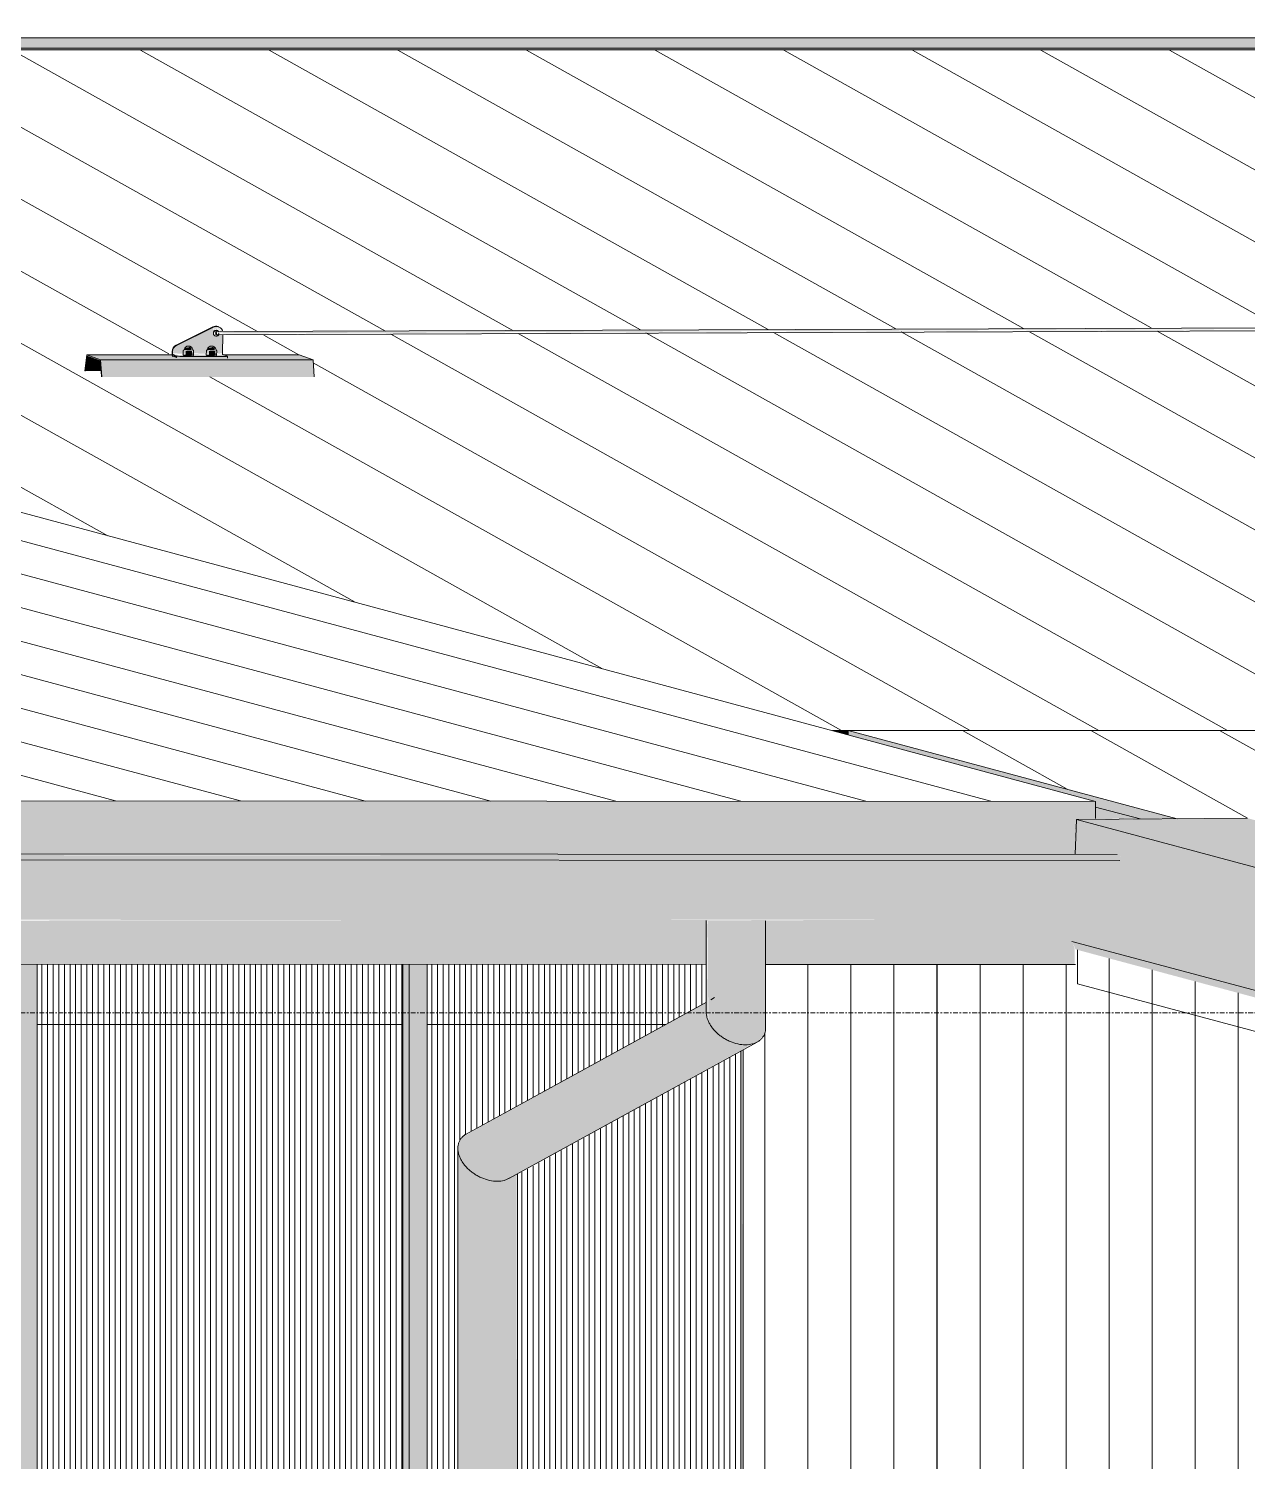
# Model space of a CAD drawing. Header units: millimetres. Extents: x -2361666 to -2009843, y -375 to 29863.
# Drawn here: x -2343014 to -2339940, y 14069 to 17681 of the extents above; entities that cross this region are included whole.
import ezdxf

# ---------------------------------------------------------------- set-up
doc = ezdxf.new("R2010")
doc.units = ezdxf.units.MM
doc.linetypes.add('AEC_Center', pattern=[24, 12, -4, 4, -4])
for name, color, linetype, lineweight in [('A-FLOR-LEVL', 51, 'Continuous', 5), ('A-GENM', 13, 'Continuous', 5), ('A-GLAZ-CURT', 52, 'Continuous', 5), ('A-GLAZ-CWMG', 51, 'Continuous', 5), ('A-ROOF', 132, 'Continuous', 5), ('A-ROOF-PATT', 132, 'Continuous', 5), ('A-WALL', 113, 'Continuous', 5), ('A-WALL-PATT', 111, 'Continuous', 5), ('P-SANR-FIXT', 6, 'Continuous', 5), ('Q-SPCQ', 91, 'Continuous', 5)]:
    doc.layers.add(name, color=color, linetype=linetype, lineweight=lineweight)

# ---------------------------------------------------------------- blocks, each defined once
blk = doc.blocks.new('Downpipe - L Spreader - Default-1309623-SOUTH EAST - PART B')
at = {"layer": 'P-SANR-FIXT'}
for points in [[(-2341301.1, 15182.4), (-2341302.6, 15432.1), (-2341304.9, 15431.7), (-2341303.6, 15193.2)], [(-2341206, 15119.5), (-2341188.4, 15121.6), (-2341173.7, 15127.9), (-2341162.8, 15137.9), (-2341156.5, 15151), (-2341155.2, 15179.8), (-2341156.5, 15432.1), (-2341301.1, 15431.7), (-2341299.7, 15179.8), (-2341292.5, 15166.1), (-2341279.5, 15151), (-2341252.7, 15132.2), (-2341232.7, 15124), (-2341213.7, 15120.3), (-2341211.8, 15120.1)], [(-2341927.2, 14838.6), (-2341301.1, 15182.4), (-2341304.9, 15198.7), (-2341304.9, 15226.8), (-2341918.6, 14887.6), (-2341923.5, 14883.1), (-2341929.8, 14870.1), (-2341929.8, 14849.4)], [(-2341832.1, 14775.7), (-2341814.6, 14777.8), (-2341785.9, 14791.7), (-2341188.4, 15121.6), (-2341213.7, 15120.3), (-2341232.7, 15124), (-2341253.7, 15132.8), (-2341263.7, 15138.2), (-2341279.5, 15151), (-2341294.8, 15170.5), (-2341301.1, 15182.4), (-2341927.2, 14838.6), (-2341918.6, 14822.3), (-2341905.7, 14807.1), (-2341885, 14791.7), (-2341870.9, 14784.1), (-2341851.3, 14777.8)], [(-2341927.2, 11582.4), (-2341927.2, 14838.6), (-2341931.1, 14854.9), (-2341931.1, 11582.4)], [(-2341870.9, 11582.4), (-2341781.4, 11582.4), (-2341782.7, 14793.5), (-2341814.6, 14777.8), (-2341832.1, 14775.7), (-2341851.3, 14777.8), (-2341870.9, 14784.1), (-2341889.4, 14794.1), (-2341905.7, 14807.1), (-2341918.6, 14822.3), (-2341927.2, 14838.6), (-2341927.2, 11582.4), (-2341889.4, 11582.4)]]:
    blk.add_hatch(color=256, dxfattribs=at).paths.add_polyline_path(points)
for p, q in [((-2341305.1, 15432.5), (-2341305.1, 15202.6)), ((-2341155.1, 15162.2), (-2341155.1, 15432.4)), ((-2341304, 15227.4), (-2341910, 14894.6)), ((-2341283.9, 15238.4), (-2341293.5, 15233.2)), ((-2341802.4, 14782.6), (-2341176.3, 15126.4)), ((-2341931.2, 14858.8), (-2341931.2, 11582.4)), ((-2341781.2, 11582.4), (-2341781.2, 14794.3))]:
    blk.add_line(p, q, dxfattribs=at)
for points, knots in [([(-2341301.1, 15182.4), (-2341302.2, 15185.2), (-2341303.9, 15190.6), (-2341304.9, 15197.4), (-2341305.1, 15201.3), (-2341305.1, 15202.6)], [0, 0, 0, 0, 0.0416667, 0.0833333, 0.1040508, 0.1040508, 0.1040508, 0.1040508]), ([(-2341155.2, 15166.1), (-2341155, 15163.5), (-2341155, 15158.3), (-2341156.1, 15152.1), (-2341157.6, 15147.4), (-2341159.5, 15143), (-2341162.6, 15137.8), (-2341167.6, 15132.4), (-2341173.5, 15127.8), (-2341180.5, 15124.1), (-2341190.9, 15120.6), (-2341205.7, 15118.8), (-2341225.1, 15120.9), (-2341241.6, 15126.2), (-2341254.3, 15132.4), (-2341263.4, 15137.8), (-2341270.5, 15143), (-2341275.8, 15147.4), (-2341280.8, 15152.1), (-2341286.6, 15158.3), (-2341292.6, 15166.1), (-2341297.5, 15174.2), (-2341300, 15179.7), (-2341301.1, 15182.4)], [0.0833333, 0.0833333, 0.0833333, 0.0833333, 0.125, 0.1666667, 0.1875, 0.2083333, 0.25, 0.2916667, 0.3333333, 0.375, 0.4166667, 0.5, 0.5833333, 0.6666667, 0.7083333, 0.75, 0.7916667, 0.8125, 0.8333333, 0.875, 0.9166667, 0.9583333, 1, 1, 1, 1]), ([(-2341927.2, 14838.6), (-2341928.3, 14841.4), (-2341930, 14846.9), (-2341931.3, 14854.9), (-2341931.3, 14862.7), (-2341930.2, 14868.9), (-2341928.7, 14873.5), (-2341926.8, 14878), (-2341923.7, 14883.2), (-2341918.7, 14888.6), (-2341914, 14892.3), (-2341910.9, 14894.1), (-2341910, 14894.6)], [0, 0, 0, 0, 0.0416667, 0.0833333, 0.125, 0.1666667, 0.1875, 0.2083333, 0.25, 0.2916667, 0.3333333, 0.3493341, 0.3493341, 0.3493341, 0.3493341]), ([(-2341799.8, 14784.1), (-2341802, 14782.7), (-2341806.6, 14780.3), (-2341817, 14776.7), (-2341831.9, 14774.9), (-2341851.3, 14777.1), (-2341867.7, 14782.4), (-2341880.4, 14788.5), (-2341889.5, 14794), (-2341896.6, 14799.1), (-2341901.9, 14803.6), (-2341907, 14808.2), (-2341912.8, 14814.4), (-2341918.8, 14822.3), (-2341923.7, 14830.2), (-2341926.2, 14835.8), (-2341927.2, 14838.6)], [0.3333333, 0.3333333, 0.3333333, 0.3333333, 0.375, 0.4166667, 0.5, 0.5833333, 0.6666667, 0.7083333, 0.75, 0.7916667, 0.8125, 0.8333333, 0.875, 0.9166667, 0.9583333, 1, 1, 1, 1])]:
    blk.add_open_spline(points, degree=3, knots=knots, dxfattribs=at)
blk = doc.blocks.new('MulticellPanel_Polycarbonate_Danpal_1040w - Blue-2881222-SOUTH EAST - PART B')
at = {"layer": 'A-GENM'}
h = blk.add_hatch(dxfattribs=at)
h.set_pattern_fill('FP_9', color=256, style=0, pattern_type=2)
h.set_pattern_definition([(90, (-2341557.168, 13427.169), (-14.182, 9e-16), [])])
h.paths.add_polyline_path([(-2342008.4, 11730.5), (-2341931.1, 11730.5), (-2341929.8, 14870.1), (-2341923.5, 14883.1), (-2341905.7, 14896.9), (-2341408.2, 15170.5), (-2342008.4, 15170.5), (-2342008.4, 12463.2)])
h.paths.add_polyline_path([(-2341219.7, 11730.5), (-2341219.7, 15102.7), (-2341781.4, 14791.7), (-2341781.4, 11730.5), (-2341546, 11730.5)])
blk.add_line((-2342008.4, 15170.5), (-2341407.4, 15170.5), dxfattribs=at)
blk = doc.blocks.new('MulticellPanel_Polycarbonate_Danpal_1040w - Blue-V49-SOUTH EAST - PART B')
at = {"layer": 'A-GENM'}
h = blk.add_hatch(dxfattribs=at)
h.set_pattern_fill('FP_10', color=256, style=0, pattern_type=2)
h.set_pattern_definition([(90, (-2342540.475, 13427.169), (-14.182, 9e-16), [])])
h.paths.add_polyline_path([(-2342991.7, 11730.5), (-2342070.4, 11730.5), (-2342070.4, 15170.5), (-2342991.7, 15170.5), (-2342991.7, 11843.2)])
blk.add_line((-2342991.7, 15170.5), (-2342070.3, 15170.5), dxfattribs=at)
blk = doc.blocks.new('Rectangular Mullion - Mullion_FramedFacade_Danpal_DPAEC50-2881307-SOUTH EAST - PART B')
at = {"layer": 'A-GLAZ-CWMG'}
for points in [[(-2342057.2, 11730.5), (-2342054.4, 11730.5), (-2342054.4, 15170.5), (-2342070.3, 15170.5), (-2342070.3, 11730.5)], [(-2342040.4, 11730.5), (-2342008.4, 11730.5), (-2342008.4, 15170.5), (-2342054.4, 15170.5), (-2342054.4, 11730.5)], [(-2342070.4, 11730.5), (-2342070.3, 11730.5), (-2342070.4, 11881.1)]]:
    blk.add_hatch(color=256, dxfattribs=at).paths.add_polyline_path(points)
for p, q in [((-2342070.4, 15170.5), (-2342070.4, 11730.5)), ((-2342070.3, 15170.5), (-2342070.3, 11730.5)), ((-2342054.4, 11730.5), (-2342054.4, 15170.5)), ((-2342008.4, 15170.5), (-2342008.4, 11730.5))]:
    blk.add_line(p, q, dxfattribs=at)
blk = doc.blocks.new('Rectangular Mullion - Mullion_FramedFacade_Danpal_DPAEC50-V51-SOUTH EAST - PART B')
at = {"layer": 'A-GLAZ-CWMG'}
for points in [[(-2343040.5, 11730.5), (-2343037.7, 11730.5), (-2343037.7, 15170.5), (-2343053.6, 15170.5), (-2343053.6, 11730.5)], [(-2342991.7, 11730.5), (-2342991.7, 15170.5), (-2343037.7, 15170.5), (-2343037.7, 11730.5), (-2343013.6, 11730.5)], [(-2343053.7, 11730.5), (-2343053.6, 11730.5), (-2343053.7, 11866)]]:
    blk.add_hatch(color=256, dxfattribs=at).paths.add_polyline_path(points)
for p, q in [((-2343053.7, 15170.5), (-2343053.7, 11730.5)), ((-2343053.6, 15170.5), (-2343053.6, 11730.5)), ((-2343037.7, 11730.5), (-2343037.7, 15170.5)), ((-2342991.7, 15170.5), (-2342991.7, 11730.5))]:
    blk.add_line(p, q, dxfattribs=at)
blk = doc.blocks.new('Static Line_Sayfa_Metal Deck_Pan Mount - Up to 15 _ pitch - Max 2 Users-1865617-SOUTH EAST - PART B')
at = {"layer": 'Q-SPCQ'}
h = blk.add_hatch(color=256, dxfattribs=at)
h.paths.add_polyline_path([(-2342650.7, 16862.7), (-2342617.3, 16862.7), (-2342615, 16868.2), (-2342599.4, 16868.3), (-2342599.4, 16862.7), (-2342559.1, 16862.7), (-2342556.8, 16868.2), (-2342541.2, 16865.5), (-2342541.1, 16862.7), (-2342524.5, 16863.1), (-2342524.5, 16910.5), (-2342529.7, 16910.2), (-2342542.5, 16905.8), (-2342546.8, 16909.3), (-2342547.7, 16913), (-2342547.6, 16928.7), (-2342644, 16880.4), (-2342650.7, 16862.7)])
h.paths.add_polyline_path([(-2342612.5, 16870.4), (-2342621.3, 16871.2), (-2342617.5, 16878.2), (-2342613.3, 16877.8), (-2342612.7, 16879.4), (-2342603.4, 16876.1), (-2342602.2, 16875.2), (-2342603.6, 16870.4), (-2342612.3, 16870.4)])
h.paths.add_polyline_path([(-2342551.6, 16870.4), (-2342563, 16871.2), (-2342559.3, 16878.2), (-2342555.3, 16877.2), (-2342554.5, 16879.4), (-2342548, 16878.2), (-2342544, 16875.2), (-2342545.4, 16870.4), (-2342549.2, 16870.4)])
h.paths.add_polyline_path([(-2342523.5, 16913), (-2342524.5, 16913.3), (-2342524.5, 16913)])
h.paths.add_polyline_path([(-2342525.4, 16921.4), (-2342527.9, 16925), (-2342530.6, 16918.6)])
h.paths.add_polyline_path([(-2342532.2, 16915.9), (-2342523.9, 16917.4), (-2342525.4, 16921.4), (-2342531.7, 16916.3)])
h.paths.add_polyline_path([(-2342535.2, 16918.3), (-2342529.3, 16926.2), (-2342531.8, 16926.2), (-2342535, 16918.7)])
h.paths.add_polyline_path([(-2342536.7, 16919.5), (-2342533, 16928.7), (-2342535.2, 16928.4), (-2342536.5, 16920.2)])
h.paths.add_polyline_path([(-2342542.2, 16920.2), (-2342543.5, 16930.1), (-2342547.6, 16928.7), (-2342546, 16926.2)])
h.paths.add_polyline_path([(-2342538.4, 16920.2), (-2342536.7, 16929.9), (-2342539.1, 16928.7), (-2342538.9, 16926.2)])
h.paths.add_polyline_path([(-2342540.3, 16920.5), (-2342539.2, 16930.4), (-2342543, 16928.7), (-2342542.2, 16926.2)])
h = blk.add_hatch(color=256, dxfattribs=at)
h.paths.add_polyline_path([(-2342520.3, 16912.9), (-2337555.6, 16933.9), (-2337555.6, 16934.4), (-2337551.3, 16932.8), (-2337550.2, 16935), (-2337626.9, 16935.6), (-2337675.7, 16935.4), (-2337932.3, 16934.5), (-2337948.8, 16934.4), (-2339520.8, 16928.5), (-2339916.4, 16927), (-2339955.8, 16926.9), (-2341119.1, 16921.8), (-2341139.9, 16922.4), (-2341728.3, 16919.5), (-2341739.9, 16919.5), (-2341897.6, 16919.6), (-2342483.5, 16917.1), (-2342540.3, 16915.4), (-2342540.2, 16914.9), (-2342521.1, 16913)])
h.paths.add_polyline_path([(-2342531.6, 16916.4), (-2342534.1, 16916.8), (-2342533.2, 16916.4)])
h.paths.add_polyline_path([(-2338376.2, 16931.3), (-2338370.3, 16932.8), (-2338375.9, 16931.3)])
h = blk.add_hatch(color=256, dxfattribs=at)
h.paths.add_polyline_path([(-2342337.5, 16911.6), (-2342337.5, 16910), (-2342332.8, 16910.9)])
h.paths.add_polyline_path([(-2338133.9, 16926.8), (-2338141.3, 16925.7), (-2338131.5, 16926.7)])
h.paths.add_polyline_path([(-2342507.8, 16909.5), (-2342318.3, 16910.8), (-2342086.2, 16911.5), (-2342014.8, 16911.8), (-2341860.6, 16912.2), (-2341817.5, 16912.4), (-2341745.7, 16912.9), (-2340704.7, 16917), (-2340505.7, 16917.6), (-2340388.9, 16918.2), (-2340189.9, 16918.8), (-2340073.2, 16919.4), (-2339905.2, 16919.6), (-2339875.8, 16920.3), (-2338908.8, 16923.9), (-2338356.2, 16925.2), (-2338285.1, 16926.3), (-2338282.5, 16926.8), (-2338206.7, 16926.2), (-2338139.1, 16926.7), (-2338071, 16926.8), (-2338071.9, 16926), (-2337959.5, 16926.9), (-2337549, 16929.4), (-2337551.3, 16928.6), (-2337555.7, 16929.9), (-2337557.9, 16931.5), (-2342528.4, 16910.8), (-2342506.9, 16910.2)])
h.paths.add_polyline_path([(-2341958.2, 16911.4), (-2341957.7, 16912.6), (-2341957.7, 16911.5)])
for points in [[(-2342602.7, 16870.4), (-2342603.4, 16876.1), (-2342606.7, 16878.6), (-2342613.5, 16877.2), (-2342614.2, 16875.6), (-2342617.5, 16878.2), (-2342621.3, 16871.2), (-2342613.5, 16870.4)], [(-2342607.6, 16856.4), (-2342599.6, 16858.9), (-2342601.6, 16868.2), (-2342617.2, 16868.3), (-2342617.2, 16856.7), (-2342609.8, 16856.5)], [(-2342544.5, 16870.4), (-2342544.5, 16875.6), (-2342548.5, 16878.6), (-2342555.3, 16877.2), (-2342555.9, 16875.6), (-2342559.3, 16878.2), (-2342563, 16871.2), (-2342555.3, 16870.4)], [(-2342549.4, 16856.4), (-2342541.3, 16858.9), (-2342543.4, 16868.2), (-2342559, 16868.3), (-2342559, 16856.7), (-2342551.6, 16856.5)], [(-2342870.8, 16817.9), (-2342831, 16817.9), (-2342832.7, 16843.5), (-2342866.5, 16855.8), (-2342867.6, 16846.3)], [(-2342829.3, 16802.9), (-2342832.1, 16846.3), (-2342867, 16858.9), (-2342866.5, 16855.8), (-2342832.7, 16843.5), (-2342829.4, 16802.9)], [(-2342832.1, 16846.3), (-2342296.5, 16846.3), (-2342331.4, 16858.9), (-2342518.6, 16857.5), (-2342516.2, 16854.9), (-2342516.3, 16850), (-2342632.7, 16850), (-2342632.7, 16854.9), (-2342638.7, 16854.9), (-2342638.8, 16850.4), (-2342650.1, 16855.8), (-2342650.1, 16858.9), (-2342867, 16858.9), (-2342858.2, 16855.8)], [(-2342829.3, 16802.9), (-2342293.7, 16802.9), (-2342296.5, 16846.3), (-2342832.1, 16846.3)], [(-2342644.8, 16852.6), (-2342644.8, 16857.6), (-2342650, 16857.7), (-2342650, 16854.5), (-2342644.9, 16852.7)], [(-2342574.4, 16854.9), (-2342517, 16855.8), (-2342523, 16859.1), (-2342524.5, 16859.4), (-2342541.4, 16857.9), (-2342543.4, 16856.6), (-2342559.2, 16856.7), (-2342559.2, 16859.4), (-2342599.6, 16858.9), (-2342601.6, 16856.6), (-2342617.4, 16857.5), (-2342617.5, 16859.4), (-2342644.7, 16857.5), (-2342632.6, 16854.9), (-2342597.4, 16855.8)], [(-2342638.8, 16850.4), (-2342639.9, 16855.8), (-2342644.7, 16855.8), (-2342644.7, 16852.6)], [(-2342632.7, 16850), (-2342574.5, 16850), (-2342574.4, 16854.9), (-2342632.6, 16854.9)], [(-2342574.5, 16850), (-2342516.3, 16850), (-2342516.2, 16854.9), (-2342574.4, 16854.9)]]:
    blk.add_hatch(color=256, dxfattribs=at).paths.add_polyline_path(points)
h = blk.add_hatch(color=256, dxfattribs=at)
h.paths.add_polyline_path([(-2342650.2, 16859.6), (-2342617.3, 16861.9), (-2342617.5, 16862.7), (-2342650.5, 16860.5), (-2342650.4, 16860)])
h.paths.add_polyline_path([(-2342599.6, 16859.6), (-2342559.1, 16861.9), (-2342559.2, 16862.7), (-2342599.5, 16860.5), (-2342599.5, 16859.7)])
h.paths.add_polyline_path([(-2342541.3, 16859.6), (-2342524.5, 16861.9), (-2342524.5, 16862.7), (-2342541.3, 16860.4), (-2342541.3, 16859.9)])
for p, q in [((-2342641.9, 16882.9), (-2342548.8, 16929.1)), ((-2342547.6, 16928.7), (-2342640.7, 16882.5)), ((-2337488.8, 16936.1), (-2342541, 16917.2)), ((-2342541, 16909.2), (-2337488.8, 16928.1)), ((-2342534.5, 16929.4), (-2342535.7, 16929.9)), ((-2342524.5, 16862.7), (-2342523.5, 16909.4)), ((-2342651.9, 16863.1), (-2342651.8, 16867.3)), ((-2342650.6, 16866.8), (-2342650.7, 16862.7)), ((-2342623.5, 16869.4), (-2342623.7, 16857.8)), ((-2342622, 16870.9), (-2342622.9, 16870.4)), ((-2342598.1, 16869.9), (-2342599, 16870.4)), ((-2342597.8, 16857.2), (-2342597.5, 16868.8)), ((-2342565.3, 16869.4), (-2342565.5, 16857.8)), ((-2342563.7, 16870.9), (-2342564.6, 16870.4)), ((-2342539.9, 16869.9), (-2342540.8, 16870.4)), ((-2342539.5, 16857.2), (-2342539.3, 16868.8)), ((-2342867, 16858.9), (-2342871.6, 16818.2)), ((-2342870.8, 16817.9), (-2342866.5, 16855.8)), ((-2342832.1, 16846.3), (-2342867, 16858.9)), ((-2342649.6, 16858.9), (-2342867, 16858.9)), ((-2342866.5, 16855.8), (-2342832.7, 16843.5)), ((-2342832.7, 16843.5), (-2342830.1, 16803.2)), ((-2342829.3, 16802.9), (-2342832.1, 16846.3)), ((-2342296.5, 16846.3), (-2342832.1, 16846.3)), ((-2342650, 16859.4), (-2342644.7, 16857.5)), ((-2342644.7, 16857.5), (-2342638.7, 16855.3)), ((-2342632.6, 16854.9), (-2342574.4, 16854.9)), ((-2342574.4, 16854.9), (-2342516.2, 16854.9)), ((-2342518.6, 16857.5), (-2342523.9, 16859.4)), ((-2342331.4, 16858.9), (-2342522.5, 16858.9)), ((-2342512.5, 16855.3), (-2342518.6, 16857.5)), ((-2342512.5, 16850.3), (-2342512.4, 16855.2)), ((-2342331.4, 16858.9), (-2342296.5, 16846.3)), ((-2342296.5, 16846.3), (-2342293.7, 16802.9))]:
    blk.add_line(p, q, dxfattribs=at)
at = {"layer": 'Q-SPCQ', "flags": 128}
for points in [[(-2342623.5, 16869.4), (-2342623.4, 16869.9), (-2342623.2, 16870.2), (-2342623, 16870.3), (-2342622.9, 16870.4)], [(-2342621.6, 16871.5), (-2342621.7, 16871.1), (-2342621.9, 16871), (-2342621.9, 16870.9), (-2342622, 16870.9)], [(-2342621.6, 16871.5), (-2342620, 16875.8), (-2342617.9, 16878.2), (-2342616.3, 16879.3), (-2342615.2, 16879.9), (-2342614.4, 16880.3), (-2342613.8, 16880.5), (-2342613.3, 16880.6), (-2342612.9, 16880.7), (-2342612.6, 16880.8), (-2342612.4, 16880.8), (-2342612.2, 16880.8), (-2342612, 16880.9), (-2342611.9, 16880.9), (-2342611.7, 16880.9), (-2342611.6, 16880.9), (-2342611.5, 16880.9), (-2342611.4, 16880.9), (-2342611.3, 16880.9), (-2342611.2, 16880.9), (-2342611.2, 16881), (-2342611.1, 16881), (-2342611, 16881), (-2342611, 16881), (-2342610.9, 16881), (-2342610.8, 16881), (-2342610.8, 16881), (-2342610.7, 16881), (-2342610.7, 16881), (-2342610.7, 16881), (-2342610.6, 16881), (-2342610.6, 16881), (-2342610.5, 16881), (-2342610.5, 16881), (-2342610.4, 16881), (-2342610.4, 16881), (-2342610.4, 16881), (-2342610.3, 16881), (-2342610.3, 16881), (-2342610.3, 16881), (-2342610.2, 16881), (-2342610.2, 16881), (-2342610.1, 16881), (-2342610.1, 16881), (-2342610.1, 16881), (-2342610, 16881), (-2342610, 16881), (-2342609.9, 16881), (-2342609.9, 16881), (-2342609.8, 16881), (-2342609.8, 16880.9), (-2342609.8, 16880.9), (-2342609.7, 16880.9), (-2342609.7, 16880.9), (-2342609.6, 16880.9), (-2342609.5, 16880.9), (-2342609.5, 16880.9), (-2342609.4, 16880.9), (-2342609.4, 16880.9), (-2342609.3, 16880.9), (-2342609.2, 16880.9), (-2342609.1, 16880.9), (-2342609, 16880.9), (-2342608.9, 16880.9), (-2342608.8, 16880.8), (-2342608.7, 16880.8), (-2342608.5, 16880.8), (-2342608.3, 16880.8), (-2342608.1, 16880.7), (-2342607.9, 16880.7), (-2342607.6, 16880.6), (-2342607.2, 16880.5), (-2342606.7, 16880.3), (-2342606.7, 16880.3)], [(-2342599.3, 16871), (-2342600.8, 16875.4), (-2342602.7, 16877.8), (-2342604.2, 16879.1), (-2342605.3, 16879.7), (-2342606.2, 16880.1), (-2342606.7, 16880.3)], [(-2342599.3, 16871), (-2342599.2, 16870.7), (-2342599.1, 16870.5), (-2342599, 16870.4), (-2342599, 16870.4)], [(-2342597.5, 16868.8), (-2342597.6, 16869.3), (-2342597.8, 16869.6), (-2342598, 16869.8), (-2342598.1, 16869.9)], [(-2342565.3, 16869.4), (-2342565.2, 16869.9), (-2342565, 16870.2), (-2342564.7, 16870.3), (-2342564.6, 16870.4)], [(-2342563.4, 16871.5), (-2342563.5, 16871.1), (-2342563.6, 16871), (-2342563.7, 16870.9), (-2342563.7, 16870.9)], [(-2342563.4, 16871.5), (-2342561.7, 16875.8), (-2342559.7, 16878.2), (-2342558.1, 16879.3), (-2342557, 16879.9), (-2342556.2, 16880.3), (-2342555.6, 16880.5), (-2342555.1, 16880.6), (-2342554.7, 16880.7), (-2342554.4, 16880.8), (-2342554.2, 16880.8), (-2342554, 16880.8), (-2342553.8, 16880.9), (-2342553.6, 16880.9), (-2342553.5, 16880.9), (-2342553.4, 16880.9), (-2342553.3, 16880.9), (-2342553.2, 16880.9), (-2342553.1, 16880.9), (-2342553, 16880.9), (-2342552.9, 16881), (-2342552.9, 16881), (-2342552.8, 16881), (-2342552.7, 16881), (-2342552.7, 16881), (-2342552.6, 16881), (-2342552.6, 16881), (-2342552.5, 16881), (-2342552.5, 16881), (-2342552.4, 16881), (-2342552.4, 16881), (-2342552.3, 16881), (-2342552.3, 16881), (-2342552.3, 16881), (-2342552.2, 16881), (-2342552.2, 16881), (-2342552.1, 16881), (-2342552.1, 16881), (-2342552.1, 16881), (-2342552, 16881), (-2342552, 16881), (-2342552, 16881), (-2342551.9, 16881), (-2342551.9, 16881), (-2342551.8, 16881), (-2342551.8, 16881), (-2342551.8, 16881), (-2342551.7, 16881), (-2342551.7, 16881), (-2342551.6, 16881), (-2342551.6, 16880.9), (-2342551.5, 16880.9), (-2342551.5, 16880.9), (-2342551.4, 16880.9), (-2342551.4, 16880.9), (-2342551.3, 16880.9), (-2342551.3, 16880.9), (-2342551.2, 16880.9), (-2342551.1, 16880.9), (-2342551.1, 16880.9), (-2342551, 16880.9), (-2342550.9, 16880.9), (-2342550.8, 16880.9), (-2342550.7, 16880.9), (-2342550.6, 16880.8), (-2342550.4, 16880.8), (-2342550.3, 16880.8), (-2342550.1, 16880.8), (-2342549.9, 16880.7), (-2342549.6, 16880.7), (-2342549.3, 16880.6), (-2342549, 16880.5), (-2342548.5, 16880.3), (-2342548.4, 16880.3)], [(-2342541.1, 16871), (-2342542.6, 16875.4), (-2342544.5, 16877.8), (-2342546, 16879.1), (-2342547.1, 16879.7), (-2342547.9, 16880.1), (-2342548.4, 16880.3)], [(-2342541.1, 16871), (-2342541, 16870.7), (-2342540.9, 16870.5), (-2342540.8, 16870.4), (-2342540.8, 16870.4)], [(-2342539.3, 16868.8), (-2342539.4, 16869.3), (-2342539.6, 16869.6), (-2342539.8, 16869.8), (-2342539.9, 16869.9)]]:
    blk.add_lwpolyline(points, dxfattribs=at)
at = {"layer": 'Q-SPCQ'}
for centre, major_axis, ratio, start_param, end_param in [((-2342541.6, 16913.4), (6, 16.5), 0.966631, 0.031005, 0.790224), ((-2342541.6, 16913.4), (2.55, 7.05), 0.966631, 0.598237, 1.383636), ((-2342540.4, 16913), (2.55, 7.05), 0.966631, 1.907234, 4.787028), ((-2342540.4, 16913), (2.55, 7.05), 0.966631, 5.572426, 8.19042), ((-2342540.4, 16913), (6, 16.5), 0.966631, 5.3019, 7.073409), ((-2342541, 16913.2), (0, 4), 0.241811, 1.483529, 4.625122), ((-2342541, 16913.2), (0, 4), 0.241811, 4.625122, 7.766715), ((-2342541.6, 16913.4), (2.55, 7.05), 0.966631, 3.478031, 5.048827), ((-2342541.6, 16913.4), (2.55, 7.05), 0.966631, 0, 0.074639), ((-2342541.6, 16913.4), (2.55, 7.05), 0.966631, 5.572426, 6.096025), ((-2342634.8, 16867.3), (6, 16.5), 0.966631, 0.790224, 1.907234), ((-2342633.6, 16866.8), (6, 16.5), 0.966631, 0.790224, 1.907234), ((-2342649.9, 16862.4), (0, 8), 0.241811, 1.483529, 3.054326), ((-2342649.9, 16862.4), (0, 3), 0.241811, 1.483529, 3.054326), ((-2342633.8, 16855.3), (-5, 0.11), 0.08457, 0.245128, 1.815924), ((-2342610.7, 16857.5), (-13, 0.3), 0.08457, 5.304543, 6.528313), ((-2342610.7, 16857.5), (-13, 0.3), 0.08457, 0.245128, 3.386721), ((-2342552.5, 16857.5), (-13, 0.3), 0.08457, 5.304543, 6.528313), ((-2342552.5, 16857.5), (-13, 0.3), 0.08457, 0.245128, 3.386721), ((-2342523.8, 16862.4), (0, 3), 0.241811, 1.483529, 3.054326), ((-2342517.4, 16855.3), (-5, 0.11), 0.08457, 1.815924, 3.386721)]:
    blk.add_ellipse(centre, major_axis=major_axis, ratio=ratio, start_param=start_param, end_param=end_param, dxfattribs=at)
blk = doc.blocks.new('Ridge Capping - Ridge Capping-1882401-SOUTH EAST - PART B')
at = {"layer": 'A-ROOF'}
for points in [[(-2347269.4, 17631.5), (-2322904.5, 17631.6), (-2322976.9, 17657.7), (-2347269.4, 17657.7), (-2347269.4, 17654.7)], [(-2347269.4, 17627.8), (-2322902.6, 17627.8), (-2322904.5, 17631.6), (-2347269.4, 17629.8), (-2347269.4, 17628.6)]]:
    blk.add_hatch(color=256, dxfattribs=at).paths.add_polyline_path(points)
for p, q in [((-2347269.4, 17657.7), (-2322976.9, 17657.7)), ((-2322904.5, 17631.6), (-2347269.4, 17631.5)), ((-2322902.6, 17627.8), (-2347269.4, 17627.8))]:
    blk.add_line(p, q, dxfattribs=at)
blk = doc.blocks.new('Roof Gutters2 - Roof Gutters-1883888-SOUTH EAST - PART B')
at = {"layer": 'A-ROOF'}
blk.add_hatch(color=256, dxfattribs=at).paths.add_polyline_path([(-2340322.9, 15687.9), (-2340218.9, 15690.9), (-2340322.9, 15718.8), (-2340322.9, 15690.9)])
blk.add_line((-2340322.9, 15718.8), (-2340210.8, 15688.8), dxfattribs=at)
blk = doc.blocks.new('Roof Gutters3 - Roof Gutters-1885272-SOUTH EAST - PART B')
at = {"layer": 'A-ROOF'}
for points in [[(-2339530.2, 15151.9), (-2339446.1, 15382.4), (-2339446.1, 15409.4), (-2339436.2, 15409.4), (-2339427, 15434.6), (-2340371.6, 15687.5), (-2340374, 15599.5), (-2340268.9, 15599.5), (-2340261, 15593.3), (-2340261.6, 15584.3), (-2340328.1, 15431.7), (-2340380.7, 15431.7), (-2340381.2, 15379.7), (-2339551.6, 15157.6)], [(-2339427, 15434.6), (-2338994.7, 15437.8), (-2339940.4, 15690.9), (-2340365.2, 15685.8), (-2339431.8, 15435.9)], [(-2339530.8, 15134.5), (-2339531.1, 15152.2), (-2340381.2, 15379.7), (-2340374, 15360.2), (-2339531.1, 15134.5)]]:
    blk.add_hatch(color=256, dxfattribs=at).paths.add_polyline_path(points)
for p, q in [((-2340374.9, 15599.5), (-2340371.6, 15687.5)), ((-2340371.6, 15687.5), (-2339940.4, 15690.9)), ((-2340371.6, 15687.5), (-2339427, 15434.6)), ((-2340383.1, 15380.2), (-2339530.2, 15151.9))]:
    blk.add_line(p, q, dxfattribs=at)
blk = doc.blocks.new('Rectangular Mullion - Frame_Framed Facade_Danpal_DPANMF BT2-2879768-SOUTH EAST - PART B')
at = {"layer": 'A-GLAZ-CWMG'}
h = blk.add_hatch(color=256, dxfattribs=at)
h.paths.add_polyline_path([(-2341217.4, 11532.6), (-2341211.8, 11532.6), (-2341211.8, 11657.8), (-2341217.4, 11657.8), (-2341217.4, 11533.5)])
h.paths.add_polyline_path([(-2341217.4, 11730.5), (-2341211.8, 11730.5), (-2341213.7, 15106), (-2341217.4, 15103.9), (-2341217.4, 12463.2)])
for p, q in [((-2341217.4, 15104), (-2341217.4, 11730.5)), ((-2341211.8, 15107.1), (-2341211.8, 11730.5))]:
    blk.add_line(p, q, dxfattribs=at)
blk = doc.blocks.new('Roofs 1 - Roofs 1-2640243-SOUTH EAST - PART B')
at = {"layer": 'A-ROOF'}
for points in [[(-2340262.3, 15595.9), (-2340268.9, 15599.5), (-2350327.7, 15603.9), (-2350327.7, 15600.3), (-2340322.9, 15595.9)], [(-2340261.6, 15584.3), (-2340260.8, 15591.8), (-2340262.3, 15595.9), (-2350327.7, 15598.9), (-2350327.7, 15588.7), (-2340322.9, 15584.3)], [(-2340325.6, 15434.3), (-2340261.6, 15584.3), (-2350327.7, 15588.7), (-2350327.7, 15438.7), (-2340374, 15434.3)], [(-2340328.1, 15431.7), (-2340325.6, 15434.3), (-2350327.7, 15436.4), (-2350327.7, 15436.1), (-2340374, 15431.7)]]:
    blk.add_hatch(color=256, dxfattribs=at).paths.add_polyline_path(points)
h = blk.add_hatch(color=256, dxfattribs=at)
h.paths.add_polyline_path([(-2341304.9, 15432.1), (-2341304.9, 15432.1), (-2341311.6, 15432.1)])
h.paths.add_polyline_path([(-2341311.6, 15432.1), (-2341311.6, 15432.1), (-2341546, 15432.2)])
for p, q in [((-2340268.9, 15599.5), (-2350327.7, 15603.9)), ((-2340261.6, 15584.3), (-2350327.7, 15588.7))]:
    blk.add_line(p, q, dxfattribs=at)
blk = doc.blocks.new('MulticellPanel_Polycarbonate_Danpal_1040w - Grey-2881243-SOUTH EAST - PART B')
at = {"layer": 'A-GENM'}
h = blk.add_hatch(dxfattribs=at)
h.set_pattern_fill('FP_82', color=256, style=0, pattern_type=2)
h.set_pattern_definition([(90, (-2341557.168, 15342.113), (-14.182, 9e-16), [])])
h.paths.add_polyline_path([(-2341546, 15170.5), (-2341403.3, 15172.8), (-2341304.9, 15226.9), (-2341304.9, 15322.1), (-2342008.4, 15321.7), (-2342008.4, 15170.5), (-2341547.3, 15170.5)])
blk.add_line((-2341407.4, 15170.5), (-2342008.4, 15170.5), dxfattribs=at)
blk = doc.blocks.new('MulticellPanel_Polycarbonate_Danpal_1040w - Grey-V146-SOUTH EAST - PART B')
at = {"layer": 'A-GENM'}
h = blk.add_hatch(dxfattribs=at)
h.set_pattern_fill('FP_83', color=256, style=0, pattern_type=2)
h.set_pattern_definition([(90, (-2342540.475, 15342.113), (-14.182, 9e-16), [])])
h.paths.add_polyline_path([(-2342070.4, 15170.5), (-2342070.3, 15170.5), (-2342071.1, 15322.4), (-2342991.7, 15321.7), (-2342991.7, 15170.5), (-2342073.4, 15170.5)])
blk.add_line((-2342070.3, 15170.5), (-2342991.7, 15170.5), dxfattribs=at)
blk = doc.blocks.new('Rectangular Mullion - Mullion_FramedFacade_Danpal_DPAEC50-2881308-SOUTH EAST - PART B')
at = {"layer": 'A-GLAZ-CWMG'}
for points in [[(-2342055.1, 15170.5), (-2342054.4, 15170.5), (-2342054.4, 15322.4), (-2342070.3, 15321.7), (-2342070.3, 15170.5), (-2342057.2, 15170.5)], [(-2342054.4, 15170.5), (-2342008.4, 15170.5), (-2342008.4, 15322.4), (-2342054.4, 15321.7), (-2342054.4, 15179.8)]]:
    blk.add_hatch(color=256, dxfattribs=at).paths.add_polyline_path(points)
for p, q in [((-2342070.4, 15322.4), (-2342070.4, 15170.5)), ((-2342070.3, 15322.4), (-2342070.3, 15170.5)), ((-2342054.4, 15170.5), (-2342054.4, 15322.4)), ((-2342008.4, 15322.4), (-2342008.4, 15170.5))]:
    blk.add_line(p, q, dxfattribs=at)
blk = doc.blocks.new('Rectangular Mullion - Mullion_FramedFacade_Danpal_DPAEC50-V156-SOUTH EAST - PART B')
at = {"layer": 'A-GLAZ-CWMG'}
for points in [[(-2343038.3, 15170.5), (-2343037.7, 15170.5), (-2343037.7, 15322.9), (-2343053.6, 15321.7), (-2343053.6, 15170.5), (-2343038.4, 15170.5)], [(-2343037.3, 15170.5), (-2342991.7, 15170.5), (-2342991.7, 15322.8), (-2343037.7, 15321.7), (-2343037.7, 15170.5)]]:
    blk.add_hatch(color=256, dxfattribs=at).paths.add_polyline_path(points)
for p, q in [((-2343053.7, 15322.9), (-2343053.7, 15170.5)), ((-2343053.6, 15322.9), (-2343053.6, 15170.5)), ((-2343037.7, 15170.5), (-2343037.7, 15322.9)), ((-2342991.7, 15322.8), (-2342991.7, 15170.5))]:
    blk.add_line(p, q, dxfattribs=at)

msp = doc.modelspace()

# ---------------------------------------------------------------- hatches: boundary and pattern name
at = {"layer": 'A-ROOF'}
for points in [[(-2340947.2, 15901), (-2340947.2, 15911.6), (-2340986.6, 15911.6), (-2340960, 15904.4)], [(-2340210.8, 15688.8), (-2340122.9, 15690.9), (-2340947.2, 15911.6), (-2340947.2, 15901), (-2340322.9, 15733.2), (-2340322.9, 15718.8), (-2340218.9, 15690.9)]]:
    msp.add_hatch(color=256, dxfattribs=at).paths.add_polyline_path(points)
h = msp.add_hatch(color=256, dxfattribs=at)
h.paths.add_polyline_path([(-2340375.6, 15321.7), (-2340375.6, 15360.6), (-2340381.2, 15380.2), (-2340380.7, 15431.7), (-2341155.2, 15431.7), (-2341155.2, 15322), (-2340448.5, 15321.7)])
h.paths.add_polyline_path([(-2341304.9, 15322.1), (-2341304.9, 15432.1), (-2345116.7, 15431.7), (-2345116.7, 15323.8), (-2341311.6, 15322.1)])
h.paths.add_polyline_path([(-2345266.4, 15323.8), (-2345266.4, 15433.9), (-2349114.3, 15434.3), (-2349114.3, 15325.5), (-2345296.2, 15323.8)])
h.paths.add_polyline_path([(-2349263.9, 15325.6), (-2349263.9, 15435.6), (-2350327.7, 15434.3), (-2350327.7, 15326), (-2349280.9, 15325.6)])
h.paths.add_polyline_path([(-2340375.6, 15599.5), (-2340374, 15664.9), (-2340372.5, 15664.9), (-2340371.6, 15687.5), (-2340322.9, 15687.9), (-2340322.9, 15733.2), (-2350327.7, 15737.6), (-2350327.7, 15603.9), (-2340379.2, 15599.5)])
at = {"layer": 'A-ROOF-PATT'}
h = msp.add_hatch(dxfattribs=at)
h.set_pattern_fill('FP_1', color=256, style=0, pattern_type=2)
h.set_pattern_definition([(164.958, (-11202.035, -378081.25), (-314.8577708, 0.0021787), [])])
h.paths.add_polyline_path([(-2347497.4, 16987.8), (-2347486.3, 16988.8), (-2347493.8, 16988)])
h.paths.add_polyline_path([(-2345231.7, 16985.2), (-2345229.1, 16988.7), (-2345226.2, 16982), (-2345229.1, 16983.7)])
h.paths.add_polyline_path([(-2348880.6, 16986.7), (-2348886.2, 16985.8), (-2348885.3, 16986.4)])
h.paths.add_polyline_path([(-2349389.7, 16988.4), (-2349398.1, 16987.6), (-2349394.3, 16988.2)])
h.paths.add_polyline_path([(-2349629.9, 16988.7), (-2349632.5, 16990), (-2349632.5, 16989.1)])
h.paths.add_polyline_path([(-2350238, 16991.4), (-2350243.6, 16990.5), (-2350242.7, 16991.2)])
h.paths.add_polyline_path([(-2340322.9, 15733.2), (-2347571.1, 17681), (-2350327.7, 17681), (-2350327.7, 16998.7), (-2349703.1, 16996.5), (-2349272.7, 16994.7), (-2349254.9, 16994.7), (-2349225.5, 16994.9), (-2348960.6, 16994), (-2347455.7, 16988.2), (-2347440.9, 16988.7), (-2347380.3, 16988.5), (-2345874.4, 16982.3), (-2345847.2, 16982.9), (-2345344.2, 16981.1), (-2345289.8, 16980.7), (-2345237, 16980.9), (-2345233.3, 16981.1), (-2345231.7, 16985.2), (-2345223.5, 16980.5), (-2345221.2, 16978.1), (-2345228.9, 16976.6), (-2345229.3, 16974.5), (-2345215.8, 16969.5), (-2345211.4, 16973), (-2345210.4, 16976.7), (-2345209.7, 16992.4), (-2345118.2, 16944.2), (-2345112.4, 16924.9), (-2345112.5, 16923.3), (-2344928, 16922.5), (-2344881.6, 16910.1), (-2344877.2, 16858.6), (-2344863.2, 16854.8), (-2344863.4, 16848.9), (-2344986.3, 16848.9), (-2345000.9, 16851.8), (-2345111, 16850), (-2345113.2, 16848.9), (-2345138.9, 16849.2), (-2345152.3, 16851.8), (-2345262.3, 16851.8), (-2345262.4, 16848.9), (-2345385.3, 16848.9), (-2345399.9, 16852.8), (-2345400.9, 16868.2), (-2345457.8, 16868.3), (-2345471.9, 16874.4), (-2345471.8, 16878.1), (-2345457.3, 16878.3), (-2345449.9, 16922.7), (-2345235.3, 16924.9), (-2345236.3, 16952.7), (-2345237, 16974.1), (-2345296.2, 16973.5), (-2345444.6, 16973.8), (-2347092.2, 16980.6), (-2347100, 16979.7), (-2347104.6, 16979.5), (-2347825.7, 16982.1), (-2349011.8, 16986.7), (-2349031.1, 16986.4), (-2349098.3, 16987.3), (-2349226.9, 16986.9), (-2349241.3, 16987.5), (-2349276.9, 16987.1), (-2350327.7, 16990.8), (-2350327.7, 15737.6), (-2340374, 15733.3)])
h.paths.add_polyline_path([(-2345149.8, 16923.2), (-2345149.9, 16923.3), (-2345149.9, 16923.2)])
h.paths.add_polyline_path([(-2345235.6, 16976.5), (-2345237, 16976.7), (-2345236.7, 16976.6)])
h.paths.add_polyline_path([(-2345222.3, 16982), (-2345229.1, 16988.7), (-2345225.8, 16991.5), (-2345222.6, 16982.8)])
h.paths.add_polyline_path([(-2345220.8, 16983.2), (-2345225.8, 16991.5), (-2345221.9, 16993.4), (-2345220.9, 16983.9)])
h.paths.add_polyline_path([(-2345219.1, 16983.9), (-2345220.8, 16993.6), (-2345217.8, 16994.1), (-2345219, 16984.2)])
h.paths.add_polyline_path([(-2345213.7, 16993.8), (-2345217.2, 16984.2), (-2345217, 16994.1), (-2345215.4, 16994)])
h.paths.add_polyline_path([(-2345215.4, 16983.9), (-2345212.6, 16993.4), (-2345210.6, 16991), (-2345215.2, 16984.2)])
h = msp.add_hatch(dxfattribs=at)
h.set_pattern_fill('FP_3', color=256, style=0, pattern_type=2)
h.set_pattern_definition([(150.771, (-850854.14, -385739.02), (-328.892075, 2.537563), [])])
h.paths.add_polyline_path([(-2340960, 15911.6), (-2326310.5, 15911.6), (-2319848.1, 15911.6), (-2322928.6, 17627.8), (-2347367.8, 17626.4), (-2340986.6, 15911.6)])
h.paths.add_polyline_path([(-2337549.1, 16800.7), (-2337597.3, 16818.2), (-2337585.4, 16858.1), (-2337536.7, 16839), (-2337547.1, 16800.7)])
h.paths.add_polyline_path([(-2342179.3, 16912.2), (-2342172.7, 16910.6), (-2342182.6, 16911.8)])
h.paths.add_polyline_path([(-2338370.3, 16932.8), (-2338370.3, 16931.4), (-2338363.6, 16931.9)])
h.paths.add_polyline_path([(-2323122.9, 16920.5), (-2323122.9, 16919.1), (-2323116.2, 16919.6)])
h.paths.add_polyline_path([(-2326931.3, 16928.5), (-2326924.7, 16926.8), (-2326933.8, 16928.2)])
h.paths.add_polyline_path([(-2327089.5, 16929), (-2327094.7, 16927.4), (-2327092.4, 16928.4)])
h.paths.add_polyline_path([(-2337368.1, 16800.7), (-2337416.3, 16818.2), (-2337421.3, 16839.8), (-2337537.2, 16841.7), (-2337585.4, 16859.2), (-2337528.8, 16860.8), (-2337522.5, 16882.8), (-2337521.1, 16893.7), (-2337522.5, 16909.5), (-2337528.8, 16925.7), (-2337557.1, 16927.8), (-2337557.9, 16928), (-2338610.5, 16924.1), (-2338633.6, 16923.9), (-2338693.2, 16924.7), (-2338733.3, 16923.5), (-2338816.2, 16924), (-2338909.5, 16923.9), (-2339442.3, 16921.5), (-2339443, 16920.8), (-2339520.6, 16921.5), (-2339600.6, 16921.3), (-2340567.5, 16916.6), (-2340625.8, 16917.5), (-2341546, 16913.4), (-2341573.4, 16913.8), (-2341779.5, 16912.4), (-2341780.4, 16912.1), (-2341839.6, 16913.1), (-2341908.6, 16912.2), (-2342523.6, 16907.7), (-2342524.5, 16859.6), (-2342330.9, 16858.8), (-2342296.5, 16846.3), (-2342293.7, 16802.9), (-2342830.1, 16803.2), (-2342832.7, 16817.9), (-2342871.6, 16818.2), (-2342866.5, 16858.9), (-2342650.6, 16861.2), (-2342650.6, 16866.8), (-2342640.7, 16883.5), (-2342547.6, 16928.7), (-2342545.7, 16907.7), (-2342540.6, 16905.5), (-2342535.4, 16907.7), (-2342528.4, 16910.8), (-2342524.1, 16912.7), (-2342524.5, 16913), (-2342540.2, 16914.9), (-2342539.2, 16915.8), (-2342533.3, 16917.7), (-2342527.9, 16925), (-2342520.3, 16917.3), (-2342138.2, 16918.4), (-2342064.5, 16917.9), (-2342028.9, 16919.1), (-2337549.8, 16937.3), (-2337550.2, 16938.6), (-2337420.8, 16937.3), (-2337420.8, 16936.1), (-2332451.9, 16937.4), (-2332452.3, 16938.6), (-2332322.9, 16937.4), (-2332322.9, 16936.1), (-2327353.9, 16937.4), (-2327354.4, 16938.6), (-2327225.2, 16936.9), (-2327225, 16935.5), (-2326646.6, 16933.7), (-2326483, 16931.9), (-2326463.3, 16933), (-2325280.2, 16928.6), (-2324707.6, 16926.4), (-2324667.9, 16926.3), (-2323108.8, 16920.2), (-2322951, 16919.5), (-2322790.5, 16918.8), (-2322712.2, 16919), (-2322450.4, 16916.3), (-2322440.5, 16918), (-2322257.3, 16917.4), (-2322253, 16925), (-2322244.5, 16916.7), (-2322244.7, 16914.4), (-2322252.8, 16913), (-2322246.2, 16910.8), (-2322251.2, 16910), (-2322239.2, 16905.8), (-2322234.7, 16909.3), (-2322233.7, 16913), (-2322233.2, 16928.7), (-2322138.8, 16880.5), (-2322132.9, 16861.9), (-2322132.9, 16859.6), (-2321939.3, 16858.8), (-2321904.8, 16846.4), (-2321902, 16802.9), (-2322438.4, 16803.2), (-2322441, 16817.9), (-2322479.9, 16818.2), (-2322474.9, 16859), (-2322258.9, 16861.2), (-2322259.5, 16897.3), (-2322260.3, 16910.3), (-2322332.5, 16909.9), (-2322543.3, 16910.8), (-2322547.6, 16910.4), (-2327027.5, 16927.6), (-2327028.6, 16927.2), (-2327114.4, 16927.7), (-2327134.3, 16928.1), (-2327254, 16925.7), (-2327260.2, 16904.5), (-2327261.7, 16893.7), (-2327260.2, 16877.8), (-2327254, 16859.2), (-2327228.7, 16859.2), (-2327181.5, 16840.5), (-2327179.6, 16841), (-2327172.3, 16800.8), (-2327220.5, 16818.2), (-2327225.5, 16839.8), (-2327341.4, 16841.8), (-2327389.5, 16859.2), (-2327332.9, 16860.8), (-2327326.7, 16882.9), (-2327325.2, 16893.7), (-2327326.7, 16909.5), (-2327333, 16925.7), (-2327361, 16927), (-2327362.1, 16928.2), (-2332329.3, 16926.2), (-2332329.5, 16925.7), (-2332351.9, 16925.7), (-2332358.1, 16904.5), (-2332359.6, 16893.7), (-2332358.1, 16877.8), (-2332351.9, 16859.2), (-2332326.6, 16859.2), (-2332279, 16841), (-2332277.5, 16841), (-2332270.2, 16800.7), (-2332318.4, 16818.2), (-2332323.4, 16839.8), (-2332439.3, 16841.8), (-2332487.4, 16859.2), (-2332430.9, 16860.8), (-2332424.6, 16882.8), (-2332423.1, 16893.7), (-2332424.6, 16909.5), (-2332430.9, 16925.7), (-2332458.9, 16927), (-2332460, 16928.2), (-2337427.2, 16926.2), (-2337426, 16925.7), (-2337449.8, 16925.7), (-2337456, 16904.5), (-2337457.5, 16893.7), (-2337456, 16877.8), (-2337449.8, 16859.2), (-2337424.5, 16859.2), (-2337376.9, 16840.9), (-2337375.4, 16841), (-2337366.1, 16800.7)])
h.paths.add_polyline_path([(-2332451.2, 16800.7), (-2332499.4, 16818.2), (-2332487.4, 16858.1), (-2332438.8, 16839), (-2332449.2, 16800.7)])
h.paths.add_polyline_path([(-2327353.3, 16800.8), (-2327401.4, 16818.2), (-2327389.5, 16858.1), (-2327340.9, 16839), (-2327351.3, 16800.8)])
h.paths.add_polyline_path([(-2342345.4, 16910), (-2342330.9, 16910.6), (-2342342.7, 16910)])
h.paths.add_polyline_path([(-2342535.2, 16918.3), (-2342531.1, 16927.8), (-2342527.9, 16925), (-2342534.1, 16919.3)])
h.paths.add_polyline_path([(-2322246, 16918.3), (-2322251.6, 16926.2), (-2322249, 16926.2), (-2322246.2, 16918.9)])
h.paths.add_polyline_path([(-2342535, 16929.6), (-2342538.4, 16920.5), (-2342539.2, 16930.4), (-2342536.7, 16929.9)])
h.paths.add_polyline_path([(-2342536.7, 16919.5), (-2342533, 16928.7), (-2342532.2, 16926.2), (-2342536.2, 16920.2)])
h.paths.add_polyline_path([(-2322244.5, 16919.5), (-2322249.7, 16927.8), (-2322245.7, 16929.7), (-2322244.6, 16920.2)])
h.paths.add_polyline_path([(-2342542.2, 16920.2), (-2342547.6, 16928.7), (-2342543.3, 16928.7), (-2342542.2, 16920.5)])
h.paths.add_polyline_path([(-2322242.7, 16920.2), (-2322244.5, 16929.9), (-2322241.5, 16930.4), (-2322242.7, 16920.5)])
h.paths.add_polyline_path([(-2322237.2, 16930.1), (-2322240.8, 16920.5), (-2322241.5, 16930.4), (-2322238.9, 16930.2)])
h.paths.add_polyline_path([(-2322238.9, 16920.2), (-2322237.2, 16930.1), (-2322233.7, 16928), (-2322238.8, 16920.5)])
h.paths.add_polyline_path([(-2342540.3, 16920.5), (-2342542.2, 16930.2), (-2342539.4, 16928.7), (-2342540.2, 16921.5)])
h.paths.add_polyline_path([(-2338141.3, 16925.7), (-2338125.2, 16926.2), (-2338119.8, 16925.8)])
h = msp.add_hatch(dxfattribs=at)
h.set_pattern_fill('FP_5', color=256, style=0, pattern_type=2)
h.set_pattern_definition([(330.771, (-3800929.44, 417381.14), (328.892075, -2.537563), [])])
h.paths.add_polyline_path([(-2339329.4, 15406.2), (-2318830.4, 15406.3), (-2319737.4, 15911.6), (-2340947.2, 15911.6), (-2340117.6, 15689.5), (-2339940.4, 15690.9), (-2338994.7, 15437.8), (-2338994.7, 15434.8), (-2339418.1, 15430), (-2339348, 15411.2)])
at = {"layer": 'A-WALL'}
msp.add_hatch(color=256, dxfattribs=at).paths.add_polyline_path([(-2340372.5, 15664.1), (-2340374, 15664.9), (-2340374, 15664.5)])
at = {"layer": 'A-WALL-PATT'}
h = msp.add_hatch(dxfattribs=at)
h.set_pattern_fill('FP_79', color=256, style=0, pattern_type=2)
h.set_pattern_definition([(90, (-2340072, 7600), (-108.416, 7e-15), [])])
h.paths.add_polyline_path([(-2340072, 11349.1), (-2340072, 15279.3), (-2340375.6, 15360.6), (-2340375.6, 15321.7), (-2340397.6, 15321.7), (-2340397, 11401.5), (-2340077, 11349.9)])
h.paths.add_polyline_path([(-2340374.9, 15599.5), (-2340374, 15664.5), (-2340375.6, 15662.6), (-2340375.6, 15599.5)])
h = msp.add_hatch(dxfattribs=at)
h.set_pattern_fill('FP_76', color=256, style=0, pattern_type=2)
h.set_pattern_definition([(90, (-2341048.73, 7600), (-108.416, 7e-15), [])])
h.paths.add_polyline_path([(-2341048.7, 11506.4), (-2341048.7, 15322), (-2341155.2, 15321.7), (-2341156.5, 15151), (-2341162.8, 15137.9), (-2341173.7, 15127.9), (-2341211.8, 15107), (-2341211.8, 11730.5), (-2341195.1, 11730.5), (-2341195.1, 11670.5), (-2341203.4, 11668.3), (-2341203.4, 11657.8), (-2341211.8, 11657.8), (-2341211.8, 11532.6), (-2341053.8, 11507.2)])
h = msp.add_hatch(dxfattribs=at)
h.set_pattern_fill('FP_77', color=256, style=0, pattern_type=2)
h.set_pattern_definition([(90, (-2340723.15, 7600), (-108.416, 7e-15), [])])
h.paths.add_polyline_path([(-2340723.2, 11454), (-2340723.2, 15321.9), (-2341048.7, 15321.7), (-2341048.2, 11506.3), (-2340725.6, 11454.3)])
h = msp.add_hatch(dxfattribs=at)
h.set_pattern_fill('FP_78', color=256, style=0, pattern_type=2)
h.set_pattern_definition([(90, (-2340397.58, 7600), (-108.416, 7e-15), [])])
h.paths.add_polyline_path([(-2340397.6, 11401.5), (-2340397.6, 15321.7), (-2340723.2, 15321.7), (-2340722.6, 11453.9), (-2340402.6, 11402.4)])
h = msp.add_hatch(dxfattribs=at)
h.set_pattern_fill('FP_80', color=256, style=0, pattern_type=2)
h.set_pattern_definition([(90, (-2339746.43, 7600), (-108.416, 7e-15), [])])
h.paths.add_polyline_path([(-2339746.4, 11296.7), (-2339746.4, 15192.2), (-2340072, 15279.3), (-2340071.5, 11349), (-2339751.5, 11297.5)])

# ---------------------------------------------------------------- linework, layer by layer
at = {"layer": 'A-FLOR-LEVL', "linetype": 'AEC_Center'}
msp.add_line((-2360866.1, 15200), (-2294238.6, 15200), dxfattribs=at)
at = {"layer": 'A-ROOF'}
for p, q in [((-2340322.9, 15733.2), (-2347571.1, 17681)), ((-2340986.6, 15911.6), (-2340947.2, 15911.6)), ((-2319737.4, 15911.6), (-2340947.2, 15911.6)), ((-2340947.2, 15911.6), (-2340117.6, 15689.5)), ((-2340947.2, 15901), (-2340947.2, 15911.6)), ((-2350327.7, 15737.6), (-2340322.9, 15733.2)), ((-2340322.9, 15689.7), (-2340322.9, 15733.2)), ((-2340368.9, 15358.8), (-2340368.9, 15272.9)), ((-2341304.9, 15322.1), (-2345116.7, 15323.8)), ((-2340374, 15321.7), (-2341155.2, 15322)), ((-2339530.2, 15048.4), (-2340368.9, 15272.9))]:
    msp.add_line(p, q, dxfattribs=at)
at = {"layer": 'A-WALL'}
for p, q in [((-2341048.7, 11506.3), (-2341048.7, 15322)), ((-2340723.2, 11453.9), (-2340723.2, 15321.9)), ((-2340397.6, 11401.5), (-2340397.6, 15321.7)), ((-2340072, 11349), (-2340072, 15279.3))]:
    msp.add_line(p, q, dxfattribs=at)

# ---------------------------------------------------------------- block references
at = {"layer": 'A-GLAZ-CURT'}
for name in ['MulticellPanel_Polycarbonate_Danpal_1040w - Grey-V146-SOUTH EAST - PART B', 'MulticellPanel_Polycarbonate_Danpal_1040w - Grey-2881243-SOUTH EAST - PART B', 'MulticellPanel_Polycarbonate_Danpal_1040w - Blue-V49-SOUTH EAST - PART B', 'MulticellPanel_Polycarbonate_Danpal_1040w - Blue-2881222-SOUTH EAST - PART B']:
    msp.add_blockref(name, (0, 0), dxfattribs=at)
at = {"layer": 'A-GLAZ-CWMG'}
for name in ['Rectangular Mullion - Mullion_FramedFacade_Danpal_DPAEC50-V156-SOUTH EAST - PART B', 'Rectangular Mullion - Mullion_FramedFacade_Danpal_DPAEC50-2881308-SOUTH EAST - PART B', 'Rectangular Mullion - Mullion_FramedFacade_Danpal_DPAEC50-V51-SOUTH EAST - PART B', 'Rectangular Mullion - Mullion_FramedFacade_Danpal_DPAEC50-2881307-SOUTH EAST - PART B', 'Rectangular Mullion - Frame_Framed Facade_Danpal_DPANMF BT2-2879768-SOUTH EAST - PART B']:
    msp.add_blockref(name, (0, 0), dxfattribs=at)
at = {"layer": 'A-ROOF'}
for name in ['Ridge Capping - Ridge Capping-1882401-SOUTH EAST - PART B', 'Roof Gutters2 - Roof Gutters-1883888-SOUTH EAST - PART B', 'Roof Gutters3 - Roof Gutters-1885272-SOUTH EAST - PART B', 'Roofs 1 - Roofs 1-2640243-SOUTH EAST - PART B']:
    msp.add_blockref(name, (0, 0), dxfattribs=at)
at = {"layer": 'P-SANR-FIXT'}
msp.add_blockref('Downpipe - L Spreader - Default-1309623-SOUTH EAST - PART B', (0, 0), dxfattribs=at)
at = {"layer": 'Q-SPCQ'}
msp.add_blockref('Static Line_Sayfa_Metal Deck_Pan Mount - Up to 15 _ pitch - Max 2 Users-1865617-SOUTH EAST - PART B', (0, 0), dxfattribs=at)

doc.saveas('drawing.dxf')
